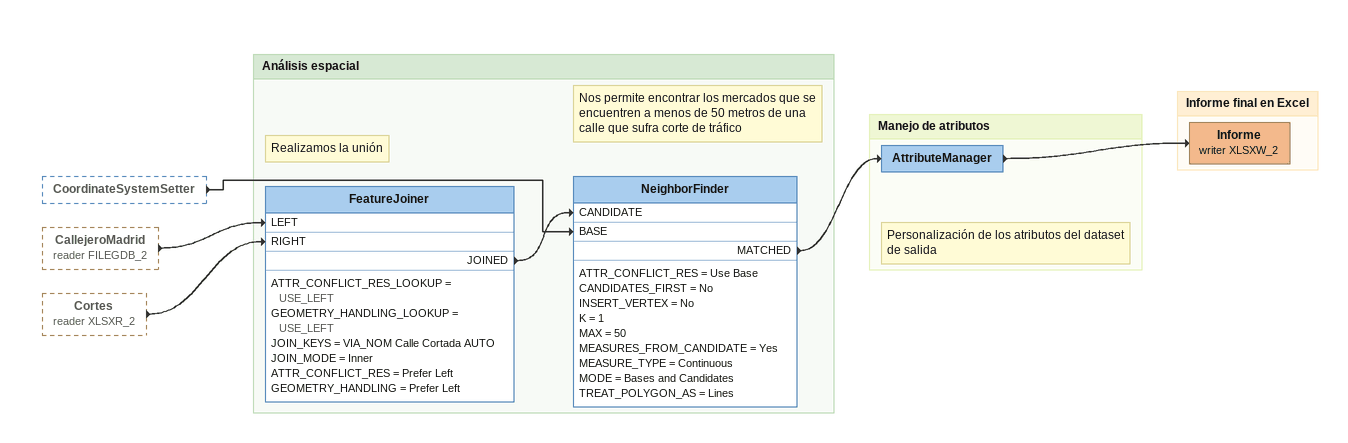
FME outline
CoordinateSystemSetter [outside]
    -> NeighborFinder [BASE]
CallejeroMadrid (reader FILEGDB_2) [outside]
    -> FeatureJoiner [LEFT]
Cortes (reader XLSXR_2) [outside]
    -> FeatureJoiner [RIGHT]

Bookmark: Análisis espacial
Note: Realizamos la unión
FeatureJoiner
    ATTR_CONFLICT_RES_LOOKUP = USE_LEFT
    GEOMETRY_HANDLING_LOOKUP = USE_LEFT
    JOIN_KEYS = VIA_NOM Calle Cortada AUTO
    JOIN_MODE = Inner
    ATTR_CONFLICT_RES = Prefer Left
    GEOMETRY_HANDLING = Prefer Left
    JOINED -> NeighborFinder [CANDIDATE]
Note: Nos permite encontrar los mercados que se encuentren a menos de 50 metros de una calle que sufra corte de tráfico
NeighborFinder
    ATTR_CONFLICT_RES = Use Base
    CANDIDATES_FIRST = No
    INSERT_VERTEX = No
    K = 1
    MAX = 50
    MEASURES_FROM_CANDIDATE = Yes
    MEASURE_TYPE = Continuous
    MODE = Bases and Candidates
    TREAT_POLYGON_AS = Lines
    MATCHED -> AttributeManager

Bookmark: Manejo de atributos
Note: Personalización de los atributos del dataset de salida
AttributeManager
    -> Informe (writer XLSXW_2)

Bookmark: Informe final en Excel
Informe (writer XLSXW_2)
